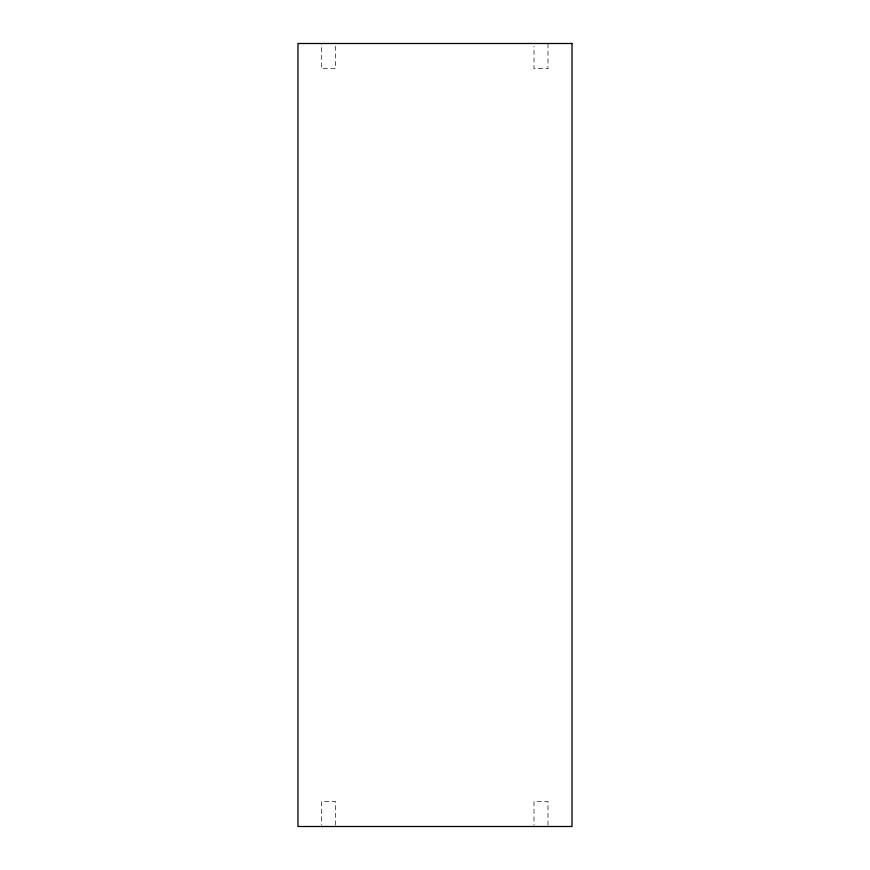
<?xml version="1.0" encoding="UTF-8"?>
<svg xmlns="http://www.w3.org/2000/svg" width="870" height="870" viewBox="0 0 870 870"><rect width="100%" height="100%" fill="white"/><g stroke="black" fill="none" stroke-linecap="round" stroke-linejoin="round"><path stroke-width="0.65" stroke-dasharray="4.35 3.26" d="M547.98 43.5L547.98 68.665L533.995 68.665L533.995 46.153M547.98 825.173L547.98 801.335L533.995 801.335L533.995 825.173M335.45 46.153L335.45 68.665L321.465 68.665L321.465 43.5M335.45 825.173L335.45 801.335L321.465 801.335L321.465 825.173"/><path stroke-width="1.3" d="M572.025 43.5L297.975 43.5L297.975 826.5L572.025 826.5L572.025 43.5"/></g></svg>
